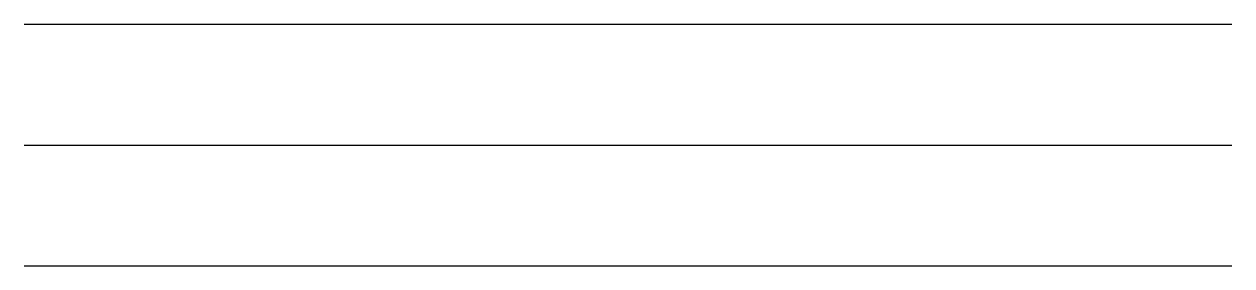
# Model space of a CAD drawing. Header units: metres. Extents: x 0 to 100, y 0 to 20.
import ezdxf

# ---------------------------------------------------------------- set-up
doc = ezdxf.new("R2010")
doc.units = ezdxf.units.M
for name, color, linetype in [('ARCH', 7, 'Continuous'), ('ELEC', 7, 'Continuous'), ('STRUCT', 7, 'Continuous')]:
    doc.layers.add(name, color=color, linetype=linetype)

msp = doc.modelspace()

# ---------------------------------------------------------------- linework, layer by layer
at = {"layer": 'ARCH'}
msp.add_line((0, 0), (100, 0), dxfattribs=at)
at = {"layer": 'ELEC'}
msp.add_line((0, 20), (100, 20), dxfattribs=at)
at = {"layer": 'STRUCT'}
msp.add_line((0, 10), (100, 10), dxfattribs=at)

doc.saveas('drawing.dxf')
